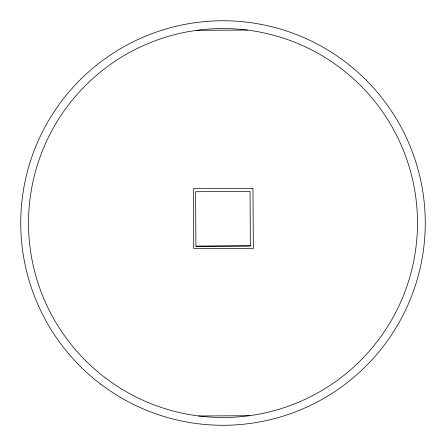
<?xml version="1.0" encoding="UTF-8"?>
<svg xmlns="http://www.w3.org/2000/svg" width="446" height="446" viewBox="0 0 446 446"><rect width="100%" height="100%" fill="white"/><g stroke="black" fill="none" stroke-linecap="round" stroke-linejoin="round"><path stroke-width="0.67" d="M196.541 30.345L247.313 30.066M195.9 246.231L250.357 245.93L250.05 191.429L195.599 191.73L195.9 246.231L250.357 245.88M198.687 415.979L249.459 415.694M252.954 188.541L193.67 188.574L193.709 248.45L253.35 248.411L252.954 188.535M105.468 377.974A194.484 194.484 0 0 0 415.956 247.335A194.484 194.484 0 0 0 147.576 43.764A194.484 194.484 0 0 0 105.468 377.974M100.768 384.173A202.261 202.261 0 0 0 423.678 248.305A202.261 202.261 0 0 0 144.56 36.594A202.261 202.261 0 0 0 100.768 384.173"/></g></svg>
